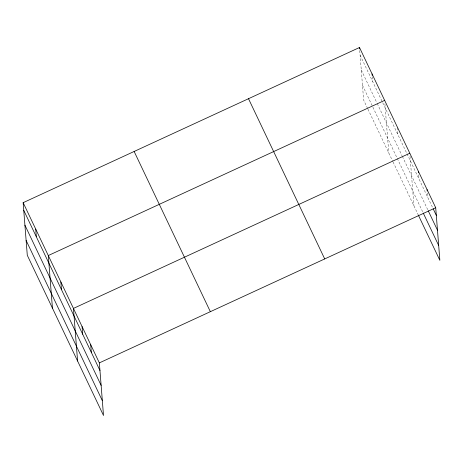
<?xml version="1.0" encoding="UTF-8"?>
<svg xmlns="http://www.w3.org/2000/svg" width="463" height="463" viewBox="0 0 463 463"><rect width="100%" height="100%" fill="white"/><g stroke="black" fill="none" stroke-linecap="round" stroke-linejoin="round"><path stroke-width="0.35" stroke-dasharray="2.31 1.74" d="M360.104 55.172L406.722 153.178M407.029 153.82L432.61 207.609M361.267 70L376.911 102.884M377.218 103.533L402.058 155.759M402.364 156.401L427.916 210.115M362.471 85.285L372.593 106.559M372.9 107.202L422.95 212.424M367.628 108.492L363.64 100.112L359.606 48.899M367.935 109.141L392.774 161.367M393.081 162.009L418.257 214.936M427.349 193.048L427.673 197.232M418.708 174.892L419.038 179.071M410.015 156.037L413.939 205.856M397.277 127.51L397.827 134.478M384.921 103.862L388.787 152.981M372.293 76.731L372.674 81.61"/><path stroke-width="0.69" d="M23.15 202.672L99.36 362.888L103.504 415.496L27.288 255.275L23.15 202.672L359.496 47.504L435.712 207.725L439.85 260.328L418.564 215.584M384.649 100.378L48.302 255.541L52.441 308.15M409.796 153.247L73.449 308.416L77.587 361.018M99.36 362.888L435.712 207.725M433.229 208.906L436.314 215.388M428.229 210.763L437.483 230.221M423.257 213.073L438.681 245.5M248.504 98.712L324.713 258.927M134.143 151.465L210.358 311.686M23.752 210.341L99.967 370.556M24.921 225.168L101.131 385.384M26.125 240.447L102.335 400.663M427.071 189.564L427.181 190.959M418.436 171.408L418.546 172.803M372.073 73.941L372.183 75.336M359.496 47.504L359.606 48.899M90.725 344.732L91.327 352.395M82.084 326.571L82.692 334.24M60.873 281.979L61.481 289.647M35.726 229.11L36.328 236.772"/></g></svg>
